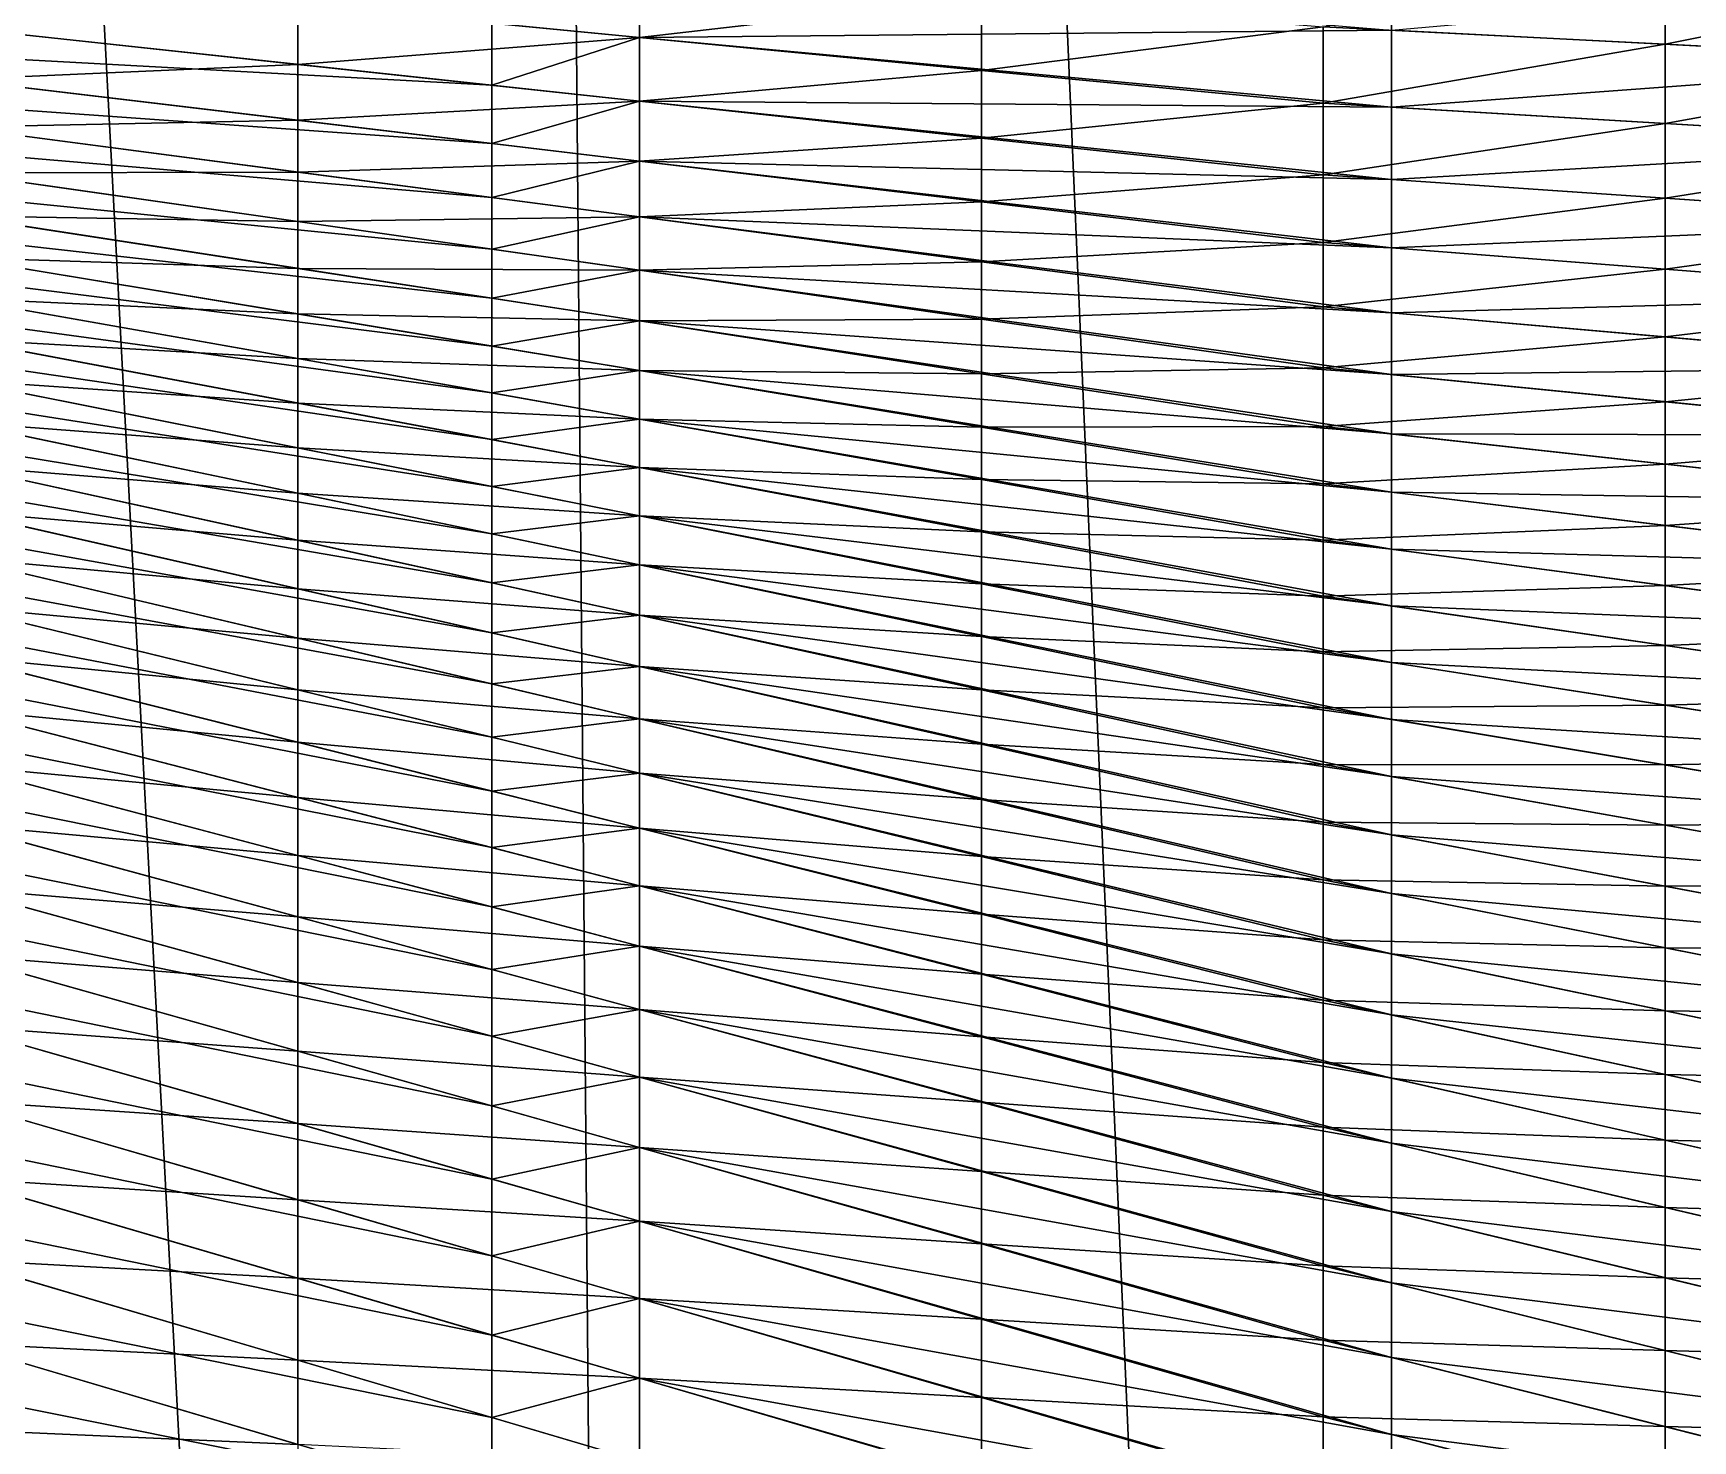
# Model space of a CAD drawing. Header units: metres. Extents: x -3 to 177, y -14 to 14.
# Drawn here: x 15.171 to 17.781, y -4.201 to -1.987 of the extents above; entities that cross this region are included whole.
import ezdxf

# ---------------------------------------------------------------- set-up
doc = ezdxf.new("R2010")
doc.units = ezdxf.units.M
doc.layers.add('ENGINE_ROOM', color=7, linetype='Continuous', true_color=0xa1acbe)
doc.layers.add('HULL', color=7, linetype='Continuous', true_color=0x528ba5)

msp = doc.modelspace()

# ---------------------------------------------------------------- linework, layer by layer
at = {"layer": 'ENGINE_ROOM'}
for points in [[(17.3074, 13.7596, 14.6246), (18.275, -13.855, 14.621), (18.275, 13.855, 14.621)], [(16.125, 13.5602, 14.6325), (17.3074, -13.7596, 14.6246), (17.3074, 13.7596, 14.6246)], [(17.3074, 13.7596, 14.6246), (17.3074, -13.7596, 14.6246), (18.275, -13.855, 14.621)], [(15.8926, 13.5194, 14.6341), (16.125, -13.5602, 14.6325), (16.125, 13.5602, 14.6325)], [(16.125, 13.5602, 14.6325), (16.125, -13.5602, 14.6325), (17.3074, -13.7596, 14.6246)], [(14.4778, 13.271, 14.644), (15.8926, -13.5194, 14.6341), (15.8926, 13.5194, 14.6341)], [(15.8926, 13.5194, 14.6341), (15.8926, -13.5194, 14.6341), (16.125, -13.5602, 14.6325)], [(14.4778, 13.271, 14.644), (14.4778, -13.271, 14.644), (15.8926, -13.5194, 14.6341)], [(15.8926, -1.9716, 1.0603), (16.125, -1.8858, 0.9056), (16.125, -1.994, 1.0329)], [(16.125, -1.994, 1.0329), (16.125, -1.8858, 0.9056), (17.3074, -1.9826, 0.7775)], [(17.3074, -1.9826, 0.7775), (18.275, -1.8967, 0.5947), (18.275, -2.0321, 0.6974)], [(14.4778, -1.9919, 1.5177), (14.4778, -1.9165, 1.3706), (15.8926, -2.0692, 1.1954)], [(14.4778, -1.9165, 1.3706), (15.8926, -1.9716, 1.0603), (15.8926, -2.0692, 1.1954)], [(15.8926, -2.0692, 1.1954), (15.8926, -1.9716, 1.0603), (16.125, -1.994, 1.0329)], [(16.125, -1.994, 1.0329), (17.3074, -1.9826, 0.7775), (17.3074, -2.1038, 0.8966)], [(17.3074, -2.1038, 0.8966), (17.3074, -1.9826, 0.7775), (18.275, -2.0321, 0.6974)], [(14.4778, -2.06, 1.6682), (14.4778, -1.9919, 1.5177), (15.8926, -2.1607, 1.3348)], [(14.4778, -1.9919, 1.5177), (15.8926, -2.0692, 1.1954), (15.8926, -2.1607, 1.3348)], [(15.8926, -2.0692, 1.1954), (16.125, -1.994, 1.0329), (16.125, -2.0942, 1.1666)], [(16.125, -2.0942, 1.1666), (16.125, -1.994, 1.0329), (17.3074, -2.1038, 0.8966)], [(17.3074, -2.1038, 0.8966), (18.275, -2.0321, 0.6974), (18.275, -2.1611, 0.8076)], [(14.4778, -2.1251, 1.8203), (14.4778, -2.06, 1.6682), (15.8926, -2.2458, 1.4782)], [(14.4778, -2.06, 1.6682), (15.8926, -2.1607, 1.3348), (15.8926, -2.2458, 1.4782)], [(15.8926, -2.1607, 1.3348), (15.8926, -2.0692, 1.1954), (16.125, -2.0942, 1.1666)], [(15.8926, -2.1607, 1.3348), (16.125, -2.0942, 1.1666), (16.125, -2.1885, 1.3048)], [(16.125, -2.1885, 1.3048), (16.125, -2.0942, 1.1666), (17.3074, -2.2176, 1.0226)], [(16.125, -2.0942, 1.1666), (17.3074, -2.1038, 0.8966), (17.3074, -2.2176, 1.0226)], [(17.3074, -2.2176, 1.0226), (17.3074, -2.1038, 0.8966), (18.275, -2.1611, 0.8076)], [(14.4778, -2.1861, 1.9741), (14.4778, -2.1251, 1.8203), (15.8926, -2.327, 1.6241)], [(14.4778, -2.1251, 1.8203), (15.8926, -2.2458, 1.4782), (15.8926, -2.327, 1.6241)], [(15.8926, -2.2458, 1.4782), (15.8926, -2.1607, 1.3348), (16.125, -2.1885, 1.3048)], [(17.3074, -2.2176, 1.0226), (18.275, -2.1611, 0.8076), (18.275, -2.2835, 0.9248)], [(14.4778, -2.245, 2.1287), (14.4778, -2.1861, 1.9741), (15.8926, -2.4041, 1.7722)], [(14.4778, -2.1861, 1.9741), (15.8926, -2.327, 1.6241), (15.8926, -2.4041, 1.7722)], [(15.8926, -2.2458, 1.4782), (16.125, -2.1885, 1.3048), (16.125, -2.2763, 1.447)], [(16.125, -2.2763, 1.447), (16.125, -2.1885, 1.3048), (17.3074, -2.3251, 1.154)], [(16.125, -2.1885, 1.3048), (17.3074, -2.2176, 1.0226), (17.3074, -2.3251, 1.154)], [(17.3074, -2.3251, 1.154), (17.3074, -2.2176, 1.0226), (18.275, -2.2835, 0.9248)], [(14.4778, -2.3026, 2.2839), (14.4778, -2.245, 2.1287), (15.8926, -2.4795, 1.9212)], [(14.4778, -2.245, 2.1287), (15.8926, -2.4041, 1.7722), (15.8926, -2.4795, 1.9212)], [(15.8926, -2.327, 1.6241), (15.8926, -2.2458, 1.4782), (16.125, -2.2763, 1.447)], [(15.8926, -2.327, 1.6241), (16.125, -2.2763, 1.447), (16.125, -2.3601, 1.5919)], [(16.125, -2.3601, 1.5919), (16.125, -2.2763, 1.447), (17.3074, -2.427, 1.2898)], [(16.125, -2.2763, 1.447), (17.3074, -2.3251, 1.154), (17.3074, -2.427, 1.2898)], [(17.3074, -2.3251, 1.154), (18.275, -2.2835, 0.9248), (18.275, -2.4005, 1.0473)], [(14.4778, -2.3602, 2.4391), (14.4778, -2.3026, 2.2839), (15.8926, -2.5531, 2.0711)], [(14.4778, -2.3026, 2.2839), (15.8926, -2.4795, 1.9212), (15.8926, -2.5531, 2.0711)], [(15.8926, -2.4041, 1.7722), (15.8926, -2.327, 1.6241), (16.125, -2.3601, 1.5919)], [(17.3074, -2.427, 1.2898), (17.3074, -2.3251, 1.154), (18.275, -2.4005, 1.0473)], [(14.4778, -2.4186, 2.5942), (14.4778, -2.3602, 2.4391), (15.8926, -2.6265, 2.2213)], [(14.4778, -2.3602, 2.4391), (15.8926, -2.5531, 2.0711), (15.8926, -2.6265, 2.2213)], [(15.8926, -2.4041, 1.7722), (16.125, -2.3601, 1.5919), (16.125, -2.4399, 1.7391)], [(16.125, -2.4399, 1.7391), (16.125, -2.3601, 1.5919), (17.3074, -2.5242, 1.429)], [(16.125, -2.3601, 1.5919), (17.3074, -2.427, 1.2898), (17.3074, -2.5242, 1.429)], [(17.3074, -2.427, 1.2898), (18.275, -2.4005, 1.0473), (18.275, -2.5124, 1.1741)], [(14.4778, -2.4785, 2.7488), (14.4778, -2.4186, 2.5942), (15.8926, -2.7002, 2.3714)], [(14.4778, -2.4186, 2.5942), (15.8926, -2.6265, 2.2213), (15.8926, -2.7002, 2.3714)], [(15.8926, -2.4795, 1.9212), (15.8926, -2.4041, 1.7722), (16.125, -2.4399, 1.7391)], [(17.3074, -2.5242, 1.429), (17.3074, -2.427, 1.2898), (18.275, -2.5124, 1.1741)], [(15.8926, -2.4795, 1.9212), (16.125, -2.4399, 1.7391), (16.125, -2.518, 1.8871)], [(16.125, -2.518, 1.8871), (16.125, -2.4399, 1.7391), (17.3074, -2.6174, 1.5709)], [(16.125, -2.4399, 1.7391), (17.3074, -2.5242, 1.429), (17.3074, -2.6174, 1.5709)], [(14.4778, -2.5421, 2.9023), (14.4778, -2.4785, 2.7488), (15.8926, -2.7748, 2.5211)], [(14.4778, -2.4785, 2.7488), (15.8926, -2.7002, 2.3714), (15.8926, -2.7748, 2.5211)], [(15.8926, -2.5531, 2.0711), (15.8926, -2.4795, 1.9212), (16.125, -2.518, 1.8871)], [(15.8926, -2.5531, 2.0711), (16.125, -2.518, 1.8871), (16.125, -2.5943, 2.0362)], [(16.125, -2.5943, 2.0362), (16.125, -2.518, 1.8871), (17.3074, -2.7093, 1.7137)], [(16.125, -2.518, 1.8871), (17.3074, -2.6174, 1.5709), (17.3074, -2.7093, 1.7137)], [(17.3074, -2.5242, 1.429), (18.275, -2.5124, 1.1741), (18.275, -2.6201, 1.3046)], [(17.3074, -2.6174, 1.5709), (17.3074, -2.5242, 1.429), (18.275, -2.6201, 1.3046)], [(14.4778, -2.6086, 3.0547), (14.4778, -2.5421, 2.9023), (15.8926, -2.8515, 2.6701)], [(14.4778, -2.5421, 2.9023), (15.8926, -2.7748, 2.5211), (15.8926, -2.8515, 2.6701)], [(15.8926, -2.6265, 2.2213), (15.8926, -2.5531, 2.0711), (16.125, -2.5943, 2.0362)], [(14.4778, -2.6773, 3.2062), (14.4778, -2.6086, 3.0547), (15.8926, -2.9305, 2.8181)], [(14.4778, -2.6086, 3.0547), (15.8926, -2.8515, 2.6701), (15.8926, -2.9305, 2.8181)], [(15.8926, -2.6265, 2.2213), (16.125, -2.5943, 2.0362), (16.125, -2.6703, 2.1855)], [(16.125, -2.6703, 2.1855), (16.125, -2.5943, 2.0362), (17.3074, -2.7989, 1.8579)], [(16.125, -2.5943, 2.0362), (17.3074, -2.7093, 1.7137), (17.3074, -2.7989, 1.8579)], [(15.8926, -2.7002, 2.3714), (15.8926, -2.6265, 2.2213), (16.125, -2.6703, 2.1855)], [(17.3074, -2.7093, 1.7137), (17.3074, -2.6174, 1.5709), (18.275, -2.7243, 1.4377)], [(17.3074, -2.6174, 1.5709), (18.275, -2.6201, 1.3046), (18.275, -2.7243, 1.4377)], [(14.4778, -2.7496, 3.3561), (14.4778, -2.6773, 3.2062), (15.8926, -3.0108, 2.9654)], [(14.4778, -2.6773, 3.2062), (15.8926, -2.9305, 2.8181), (15.8926, -3.0108, 2.9654)], [(15.8926, -2.7002, 2.3714), (16.125, -2.6703, 2.1855), (16.125, -2.7464, 2.3348)], [(16.125, -2.7464, 2.3348), (16.125, -2.6703, 2.1855), (17.3074, -2.8881, 2.0024)], [(16.125, -2.6703, 2.1855), (17.3074, -2.7989, 1.8579), (17.3074, -2.8881, 2.0024)], [(15.8926, -2.7748, 2.5211), (15.8926, -2.7002, 2.3714), (16.125, -2.7464, 2.3348)], [(17.3074, -2.7989, 1.8579), (17.3074, -2.7093, 1.7137), (18.275, -2.8268, 1.5722)], [(17.3074, -2.7093, 1.7137), (18.275, -2.7243, 1.4377), (18.275, -2.8268, 1.5722)], [(14.4778, -2.8232, 3.5054), (14.4778, -2.7496, 3.3561), (15.8926, -3.0944, 3.111)], [(14.4778, -2.7496, 3.3561), (15.8926, -3.0108, 2.9654), (15.8926, -3.0944, 3.111)], [(15.8926, -2.7748, 2.5211), (16.125, -2.7464, 2.3348), (16.125, -2.8234, 2.4837)], [(16.125, -2.8234, 2.4837), (16.125, -2.7464, 2.3348), (17.3074, -2.9771, 2.147)], [(16.125, -2.7464, 2.3348), (17.3074, -2.8881, 2.0024), (17.3074, -2.9771, 2.147)], [(15.8926, -2.8515, 2.6701), (15.8926, -2.7748, 2.5211), (16.125, -2.8234, 2.4837)], [(17.3074, -2.8881, 2.0024), (17.3074, -2.7989, 1.8579), (18.275, -2.9275, 1.7081)], [(17.3074, -2.7989, 1.8579), (18.275, -2.8268, 1.5722), (18.275, -2.9275, 1.7081)], [(14.4778, -2.9024, 3.652), (14.4778, -2.8232, 3.5054), (15.8926, -3.1791, 3.2559)], [(14.4778, -2.8232, 3.5054), (15.8926, -3.0944, 3.111), (15.8926, -3.1791, 3.2559)], [(15.8926, -2.8515, 2.6701), (16.125, -2.8234, 2.4837), (16.125, -2.9023, 2.632)], [(16.125, -2.9023, 2.632), (16.125, -2.8234, 2.4837), (17.3074, -3.0664, 2.2914)], [(16.125, -2.8234, 2.4837), (17.3074, -2.9771, 2.147), (17.3074, -3.0664, 2.2914)], [(15.8926, -2.9305, 2.8181), (15.8926, -2.8515, 2.6701), (16.125, -2.9023, 2.632)], [(17.3074, -2.9771, 2.147), (17.3074, -2.8881, 2.0024), (18.275, -3.0277, 1.8445)], [(17.3074, -2.8881, 2.0024), (18.275, -2.9275, 1.7081), (18.275, -3.0277, 1.8445)], [(14.4778, -2.9867, 3.7958), (14.4778, -2.9024, 3.652), (15.8926, -3.2682, 3.3984)], [(14.4778, -2.9024, 3.652), (15.8926, -3.1791, 3.2559), (15.8926, -3.2682, 3.3984)], [(15.8926, -2.9305, 2.8181), (16.125, -2.9023, 2.632), (16.125, -2.9834, 2.7792)], [(16.125, -2.9834, 2.7792), (16.125, -2.9023, 2.632), (17.3074, -3.1565, 2.4354)], [(16.125, -2.9023, 2.632), (17.3074, -3.0664, 2.2914), (17.3074, -3.1565, 2.4354)], [(15.8926, -3.0108, 2.9654), (15.8926, -2.9305, 2.8181), (16.125, -2.9834, 2.7792)], [(14.4778, -3.0758, 3.9367), (14.4778, -2.9867, 3.7958), (15.8926, -3.3615, 3.5382)], [(14.4778, -2.9867, 3.7958), (15.8926, -3.2682, 3.3984), (15.8926, -3.3615, 3.5382)], [(15.8926, -3.0108, 2.9654), (16.125, -2.9834, 2.7792), (16.125, -3.0656, 2.9259)], [(16.125, -3.0656, 2.9259), (16.125, -2.9834, 2.7792), (17.3074, -3.2481, 2.5784)], [(16.125, -2.9834, 2.7792), (17.3074, -3.1565, 2.4354), (17.3074, -3.2481, 2.5784)], [(17.3074, -3.0664, 2.2914), (17.3074, -2.9771, 2.147), (18.275, -3.1275, 1.9811)], [(17.3074, -2.9771, 2.147), (18.275, -3.0277, 1.8445), (18.275, -3.1275, 1.9811)], [(15.8926, -3.0944, 3.111), (15.8926, -3.0108, 2.9654), (16.125, -3.0656, 2.9259)], [(14.4778, -3.1739, 4.0718), (14.4778, -3.0758, 3.9367), (15.8926, -3.4598, 3.6746)], [(14.4778, -3.0758, 3.9367), (15.8926, -3.3615, 3.5382), (15.8926, -3.4598, 3.6746)], [(15.8926, -3.0944, 3.111), (16.125, -3.0656, 2.9259), (16.125, -3.1511, 3.0707)], [(16.125, -3.1511, 3.0707), (16.125, -3.0656, 2.9259), (17.3074, -3.3403, 2.7211)], [(16.125, -3.0656, 2.9259), (17.3074, -3.2481, 2.5784), (17.3074, -3.3403, 2.7211)], [(17.3074, -3.1565, 2.4354), (17.3074, -3.0664, 2.2914), (18.275, -3.2276, 2.1176)], [(17.3074, -3.0664, 2.2914), (18.275, -3.1275, 1.9811), (18.275, -3.2276, 2.1176)], [(15.8926, -3.1791, 3.2559), (15.8926, -3.0944, 3.111), (16.125, -3.1511, 3.0707)], [(15.8926, -3.1791, 3.2559), (16.125, -3.1511, 3.0707), (16.125, -3.2375, 3.2149)], [(16.125, -3.2375, 3.2149), (16.125, -3.1511, 3.0707), (17.3074, -3.4354, 2.8618)], [(16.125, -3.1511, 3.0707), (17.3074, -3.3403, 2.7211), (17.3074, -3.4354, 2.8618)], [(17.3074, -3.2481, 2.5784), (17.3074, -3.1565, 2.4354), (18.275, -3.3282, 2.2538)], [(17.3074, -3.1565, 2.4354), (18.275, -3.2276, 2.1176), (18.275, -3.3282, 2.2538)], [(14.4778, -3.2753, 4.2042), (14.4778, -3.1739, 4.0718), (15.8926, -3.5647, 3.8062)], [(14.4778, -3.1739, 4.0718), (15.8926, -3.4598, 3.6746), (15.8926, -3.5647, 3.8062)], [(15.8926, -3.2682, 3.3984), (15.8926, -3.1791, 3.2559), (16.125, -3.2375, 3.2149)], [(15.8926, -3.2682, 3.3984), (16.125, -3.2375, 3.2149), (16.125, -3.3283, 3.3567)], [(16.125, -3.3283, 3.3567), (16.125, -3.2375, 3.2149), (17.3074, -3.5313, 3.002)], [(16.125, -3.2375, 3.2149), (17.3074, -3.4354, 2.8618), (17.3074, -3.5313, 3.002)], [(17.3074, -3.3403, 2.7211), (17.3074, -3.2481, 2.5784), (18.275, -3.4299, 2.3893)], [(17.3074, -3.2481, 2.5784), (18.275, -3.3282, 2.2538), (18.275, -3.4299, 2.3893)], [(14.4778, -3.3846, 4.3305), (14.4778, -3.2753, 4.2042), (15.8926, -3.6743, 3.9338)], [(14.4778, -3.2753, 4.2042), (15.8926, -3.5647, 3.8062), (15.8926, -3.6743, 3.9338)], [(15.8926, -3.3615, 3.5382), (15.8926, -3.2682, 3.3984), (16.125, -3.3283, 3.3567)], [(15.8926, -3.3615, 3.5382), (16.125, -3.3283, 3.3567), (16.125, -3.4231, 3.4959)], [(16.125, -3.4231, 3.4959), (16.125, -3.3283, 3.3567), (17.3074, -3.6306, 3.1399)], [(16.125, -3.3283, 3.3567), (17.3074, -3.5313, 3.002), (17.3074, -3.6306, 3.1399)], [(17.3074, -3.4354, 2.8618), (17.3074, -3.3403, 2.7211), (18.275, -3.5322, 2.5244)], [(17.3074, -3.3403, 2.7211), (18.275, -3.4299, 2.3893), (18.275, -3.5322, 2.5244)], [(15.8926, -3.4598, 3.6746), (15.8926, -3.3615, 3.5382), (16.125, -3.4231, 3.4959)], [(14.4778, -3.5004, 4.451), (14.4778, -3.3846, 4.3305), (15.8926, -3.7893, 4.0568)], [(14.4778, -3.3846, 4.3305), (15.8926, -3.6743, 3.9338), (15.8926, -3.7893, 4.0568)], [(15.8926, -3.4598, 3.6746), (16.125, -3.4231, 3.4959), (16.125, -3.5229, 3.6315)], [(16.125, -3.5229, 3.6315), (16.125, -3.4231, 3.4959), (17.3074, -3.7331, 3.2754)], [(16.125, -3.4231, 3.4959), (17.3074, -3.6306, 3.1399), (17.3074, -3.7331, 3.2754)], [(17.3074, -3.5313, 3.002), (17.3074, -3.4354, 2.8618), (18.275, -3.6367, 2.6581)], [(17.3074, -3.4354, 2.8618), (18.275, -3.5322, 2.5244), (18.275, -3.6367, 2.6581)], [(15.8926, -3.5647, 3.8062), (15.8926, -3.4598, 3.6746), (16.125, -3.5229, 3.6315)], [(14.4778, -3.6207, 4.567), (14.4778, -3.5004, 4.451), (15.8926, -3.9101, 4.1743)], [(14.4778, -3.5004, 4.451), (15.8926, -3.7893, 4.0568), (15.8926, -3.9101, 4.1743)], [(15.8926, -3.5647, 3.8062), (16.125, -3.5229, 3.6315), (16.125, -3.6289, 3.7626)], [(16.125, -3.6289, 3.7626), (16.125, -3.5229, 3.6315), (17.3074, -3.8406, 3.407)], [(16.125, -3.5229, 3.6315), (17.3074, -3.7331, 3.2754), (17.3074, -3.8406, 3.407)], [(17.3074, -3.6306, 3.1399), (17.3074, -3.5313, 3.002), (18.275, -3.7419, 2.7913)], [(17.3074, -3.5313, 3.002), (18.275, -3.6367, 2.6581), (18.275, -3.7419, 2.7913)], [(15.8926, -3.6743, 3.9338), (15.8926, -3.5647, 3.8062), (16.125, -3.6289, 3.7626)], [(14.4778, -3.7467, 4.677), (14.4778, -3.6207, 4.567), (15.8926, -4.0347, 4.2878)], [(14.4778, -3.6207, 4.567), (15.8926, -3.9101, 4.1743), (15.8926, -4.0347, 4.2878)], [(15.8926, -3.6743, 3.9338), (16.125, -3.6289, 3.7626), (16.125, -3.7398, 3.8894)], [(16.125, -3.7398, 3.8894), (16.125, -3.6289, 3.7626), (17.3074, -3.9525, 3.5349)], [(16.125, -3.6289, 3.7626), (17.3074, -3.8406, 3.407), (17.3074, -3.9525, 3.5349)], [(17.3074, -3.7331, 3.2754), (17.3074, -3.6306, 3.1399), (18.275, -3.8497, 2.9227)], [(17.3074, -3.6306, 3.1399), (18.275, -3.7419, 2.7913), (18.275, -3.8497, 2.9227)], [(15.8926, -3.7893, 4.0568), (15.8926, -3.6743, 3.9338), (16.125, -3.7398, 3.8894)], [(14.4778, -3.8783, 4.7805), (14.4778, -3.7467, 4.677), (15.8926, -4.1644, 4.3954)], [(14.4778, -3.7467, 4.677), (15.8926, -4.0347, 4.2878), (15.8926, -4.1644, 4.3954)], [(15.8926, -3.7893, 4.0568), (16.125, -3.7398, 3.8894), (16.125, -3.8558, 4.0119)], [(16.125, -3.8558, 4.0119), (16.125, -3.7398, 3.8894), (17.3074, -4.0702, 3.6576)], [(16.125, -3.7398, 3.8894), (17.3074, -3.9525, 3.5349), (17.3074, -4.0702, 3.6576)], [(17.3074, -3.8406, 3.407), (17.3074, -3.7331, 3.2754), (18.275, -3.9601, 3.0521)], [(17.3074, -3.7331, 3.2754), (18.275, -3.8497, 2.9227), (18.275, -3.9601, 3.0521)], [(15.8926, -3.9101, 4.1743), (15.8926, -3.7893, 4.0568), (16.125, -3.8558, 4.0119)], [(15.8926, -3.9101, 4.1743), (16.125, -3.8558, 4.0119), (16.125, -3.9774, 4.1288)], [(16.125, -3.9774, 4.1288), (16.125, -3.8558, 4.0119), (17.3074, -4.1909, 3.7773)], [(16.125, -3.8558, 4.0119), (17.3074, -4.0702, 3.6576), (17.3074, -4.1909, 3.7773)], [(17.3074, -3.9525, 3.5349), (17.3074, -3.8406, 3.407), (18.275, -4.0744, 3.1784)], [(17.3074, -3.8406, 3.407), (18.275, -3.9601, 3.0521), (18.275, -4.0744, 3.1784)], [(14.4778, -4.0127, 4.88), (14.4778, -3.8783, 4.7805), (15.8926, -4.2969, 4.4998)], [(14.4778, -3.8783, 4.7805), (15.8926, -4.1644, 4.3954), (15.8926, -4.2969, 4.4998)], [(15.8926, -4.0347, 4.2878), (15.8926, -3.9101, 4.1743), (16.125, -3.9774, 4.1288)], [(17.3074, -4.0702, 3.6576), (17.3074, -3.9525, 3.5349), (18.275, -4.1922, 3.3018)], [(17.3074, -3.9525, 3.5349), (18.275, -4.0744, 3.1784), (18.275, -4.1922, 3.3018)], [(15.8926, -4.0347, 4.2878), (16.125, -3.9774, 4.1288), (16.125, -4.1026, 4.2419)], [(16.125, -4.1026, 4.2419), (16.125, -3.9774, 4.1288), (17.3074, -4.3167, 3.8917)], [(16.125, -3.9774, 4.1288), (17.3074, -4.1909, 3.7773), (17.3074, -4.3167, 3.8917)], [(14.4778, -4.1492, 4.9767), (14.4778, -4.0127, 4.88), (15.8926, -4.4343, 4.5976)], [(14.4778, -4.0127, 4.88), (15.8926, -4.2969, 4.4998), (15.8926, -4.4343, 4.5976)], [(15.8926, -4.1644, 4.3954), (15.8926, -4.0347, 4.2878), (16.125, -4.1026, 4.2419)], [(17.3074, -4.1909, 3.7773), (17.3074, -4.0702, 3.6576), (18.275, -4.3146, 3.4209)], [(17.3074, -4.0702, 3.6576), (18.275, -4.1922, 3.3018), (18.275, -4.3146, 3.4209)], [(15.8926, -4.1644, 4.3954), (16.125, -4.1026, 4.2419), (16.125, -4.233, 4.3492)], [(16.125, -4.233, 4.3492), (16.125, -4.1026, 4.2419), (17.3074, -4.4454, 4.0028)], [(16.125, -4.1026, 4.2419), (17.3074, -4.3167, 3.8917), (17.3074, -4.4454, 4.0028)], [(14.4778, -4.291, 5.0655), (14.4778, -4.1492, 4.9767), (15.8926, -4.5726, 4.6941)], [(14.4778, -4.1492, 4.9767), (15.8926, -4.4343, 4.5976), (15.8926, -4.5726, 4.6941)], [(15.8926, -4.2969, 4.4998), (15.8926, -4.1644, 4.3954), (16.125, -4.233, 4.3492)], [(17.3074, -4.3167, 3.8917), (17.3074, -4.1909, 3.7773), (18.275, -4.4394, 3.5377)], [(17.3074, -4.1909, 3.7773), (18.275, -4.3146, 3.4209), (18.275, -4.4394, 3.5377)]]:
    msp.add_3dface(points, dxfattribs=at)
at = {"layer": 'HULL'}
for points in [[(17.2, -1.9771, 0.7864), (17.7375, -1.873, 0.6346), (17.7375, -2.0046, 0.7419)], [(17.7375, -2.0046, 0.7419), (17.7375, -1.873, 0.6346), (18.275, -1.8967, 0.5947)], [(15.5875, -1.9423, 1.0962), (16.125, -1.8858, 0.9056), (16.125, -1.994, 1.0329)], [(16.125, -1.994, 1.0329), (16.125, -1.8858, 0.9056), (16.6625, -1.9315, 0.846)], [(17.7375, -2.0046, 0.7419), (18.275, -1.8967, 0.5947), (18.275, -2.0321, 0.6974)], [(15.05, -1.9783, 1.2997), (15.5875, -1.9423, 1.0962), (15.5875, -2.0363, 1.2332)], [(15.5875, -2.0363, 1.2332), (15.5875, -1.9423, 1.0962), (16.125, -1.994, 1.0329)], [(16.125, -1.994, 1.0329), (16.6625, -1.9315, 0.846), (16.6625, -2.0457, 0.9697)], [(16.6625, -2.0457, 0.9697), (16.6625, -1.9315, 0.846), (17.2, -1.9771, 0.7864)], [(15.05, -2.0602, 1.4437), (15.05, -1.9783, 1.2997), (15.5875, -2.0363, 1.2332)], [(16.6625, -2.0457, 0.9697), (17.2, -1.9771, 0.7864), (17.2, -2.0974, 0.9064)], [(17.2, -2.0974, 0.9064), (17.2, -1.9771, 0.7864), (17.7375, -2.0046, 0.7419)], [(15.5875, -2.0363, 1.2332), (16.125, -1.994, 1.0329), (16.125, -2.0942, 1.1666)], [(16.125, -2.0942, 1.1666), (16.125, -1.994, 1.0329), (16.6625, -2.0457, 0.9697)], [(17.2, -2.0974, 0.9064), (17.7375, -2.0046, 0.7419), (17.7375, -2.1292, 0.857)], [(17.7375, -2.1292, 0.857), (17.7375, -2.0046, 0.7419), (18.275, -2.0321, 0.6974)], [(17.7375, -2.1292, 0.857), (18.275, -2.0321, 0.6974), (18.275, -2.1611, 0.8076)], [(15.05, -2.0602, 1.4437), (15.5875, -2.0363, 1.2332), (15.5875, -2.1243, 1.3743)], [(15.05, -2.1351, 1.5914), (15.05, -2.0602, 1.4437), (15.5875, -2.1243, 1.3743)], [(15.5875, -2.1243, 1.3743), (15.5875, -2.0363, 1.2332), (16.125, -2.0942, 1.1666)], [(16.125, -2.0942, 1.1666), (16.6625, -2.0457, 0.9697), (16.6625, -2.1522, 1.1)], [(16.6625, -2.1522, 1.1), (16.6625, -2.0457, 0.9697), (17.2, -2.0974, 0.9064)], [(15.5875, -2.1243, 1.3743), (16.125, -2.0942, 1.1666), (16.125, -2.1885, 1.3048)], [(16.125, -2.1885, 1.3048), (16.125, -2.0942, 1.1666), (16.6625, -2.1522, 1.1)], [(16.6625, -2.1522, 1.1), (17.2, -2.0974, 0.9064), (17.2, -2.2102, 1.0335)], [(17.2, -2.2102, 1.0335), (17.2, -2.0974, 0.9064), (17.7375, -2.1292, 0.857)], [(15.05, -2.1351, 1.5914), (15.5875, -2.1243, 1.3743), (15.5875, -2.2057, 1.5192)], [(15.05, -2.2067, 1.741), (15.05, -2.1351, 1.5914), (15.5875, -2.2057, 1.5192)], [(15.5875, -2.2057, 1.5192), (15.5875, -2.1243, 1.3743), (16.125, -2.1885, 1.3048)], [(17.2, -2.2102, 1.0335), (17.7375, -2.1292, 0.857), (17.7375, -2.2469, 0.9791)], [(17.7375, -2.2469, 0.9791), (17.7375, -2.1292, 0.857), (18.275, -2.1611, 0.8076)], [(16.125, -2.1885, 1.3048), (16.6625, -2.1522, 1.1), (16.6625, -2.2526, 1.2353)], [(16.6625, -2.2526, 1.2353), (16.6625, -2.1522, 1.1), (17.2, -2.2102, 1.0335)], [(17.7375, -2.2469, 0.9791), (18.275, -2.1611, 0.8076), (18.275, -2.2835, 0.9248)], [(15.5875, -2.2057, 1.5192), (16.125, -2.1885, 1.3048), (16.125, -2.2763, 1.447)], [(16.125, -2.2763, 1.447), (16.125, -2.1885, 1.3048), (16.6625, -2.2526, 1.2353)], [(15.05, -2.2067, 1.741), (15.5875, -2.2057, 1.5192), (15.5875, -2.2834, 1.6664)], [(15.05, -2.2743, 1.8925), (15.05, -2.2067, 1.741), (15.5875, -2.2834, 1.6664)], [(15.5875, -2.2834, 1.6664), (15.5875, -2.2057, 1.5192), (16.125, -2.2763, 1.447)], [(16.6625, -2.2526, 1.2353), (17.2, -2.2102, 1.0335), (17.2, -2.3167, 1.1658)], [(17.2, -2.3167, 1.1658), (17.2, -2.2102, 1.0335), (17.7375, -2.2469, 0.9791)], [(16.125, -2.2763, 1.447), (16.6625, -2.2526, 1.2353), (16.6625, -2.3469, 1.3748)], [(16.6625, -2.3469, 1.3748), (16.6625, -2.2526, 1.2353), (17.2, -2.3167, 1.1658)], [(17.2, -2.3167, 1.1658), (17.7375, -2.2469, 0.9791), (17.7375, -2.3586, 1.1066)], [(17.7375, -2.3586, 1.1066), (17.7375, -2.2469, 0.9791), (18.275, -2.2835, 0.9248)], [(15.05, -2.3398, 2.0448), (15.05, -2.2743, 1.8925), (15.5875, -2.3571, 1.8158)], [(15.05, -2.2743, 1.8925), (15.5875, -2.2834, 1.6664), (15.5875, -2.3571, 1.8158)], [(15.5875, -2.2834, 1.6664), (16.125, -2.2763, 1.447), (16.125, -2.3601, 1.5919)], [(15.5875, -2.3571, 1.8158), (15.5875, -2.2834, 1.6664), (16.125, -2.3601, 1.5919)], [(16.125, -2.3601, 1.5919), (16.125, -2.2763, 1.447), (16.6625, -2.3469, 1.3748)], [(17.7375, -2.3586, 1.1066), (18.275, -2.2835, 0.9248), (18.275, -2.4005, 1.0473)], [(16.6625, -2.3469, 1.3748), (17.2, -2.3167, 1.1658), (17.2, -2.4175, 1.3027)], [(17.2, -2.4175, 1.3027), (17.2, -2.3167, 1.1658), (17.7375, -2.3586, 1.1066)], [(15.05, -2.4039, 2.1978), (15.05, -2.3398, 2.0448), (15.5875, -2.4289, 1.9659)], [(15.05, -2.3398, 2.0448), (15.5875, -2.3571, 1.8158), (15.5875, -2.4289, 1.9659)], [(16.125, -2.3601, 1.5919), (16.6625, -2.3469, 1.3748), (16.6625, -2.4368, 1.5174)], [(16.6625, -2.4368, 1.5174), (16.6625, -2.3469, 1.3748), (17.2, -2.4175, 1.3027)], [(15.5875, -2.4289, 1.9659), (15.5875, -2.3571, 1.8158), (16.125, -2.4399, 1.7391)], [(15.5875, -2.3571, 1.8158), (16.125, -2.3601, 1.5919), (16.125, -2.4399, 1.7391)], [(16.125, -2.4399, 1.7391), (16.125, -2.3601, 1.5919), (16.6625, -2.4368, 1.5174)], [(17.2, -2.4175, 1.3027), (17.7375, -2.3586, 1.1066), (17.7375, -2.465, 1.2384)], [(17.7375, -2.465, 1.2384), (17.7375, -2.3586, 1.1066), (18.275, -2.4005, 1.0473)], [(17.7375, -2.465, 1.2384), (18.275, -2.4005, 1.0473), (18.275, -2.5124, 1.1741)], [(15.05, -2.4679, 2.351), (15.05, -2.4039, 2.1978), (15.5875, -2.4991, 2.117)], [(15.05, -2.4039, 2.1978), (15.5875, -2.4289, 1.9659), (15.5875, -2.4991, 2.117)], [(16.6625, -2.4368, 1.5174), (17.2, -2.4175, 1.3027), (17.2, -2.5135, 1.4428)], [(17.2, -2.5135, 1.4428), (17.2, -2.4175, 1.3027), (17.7375, -2.465, 1.2384)], [(15.5875, -2.4991, 2.117), (15.5875, -2.4289, 1.9659), (16.125, -2.518, 1.8871)], [(15.5875, -2.4289, 1.9659), (16.125, -2.4399, 1.7391), (16.125, -2.518, 1.8871)], [(16.125, -2.4399, 1.7391), (16.6625, -2.4368, 1.5174), (16.6625, -2.5228, 1.6624)], [(16.125, -2.518, 1.8871), (16.125, -2.4399, 1.7391), (16.6625, -2.5228, 1.6624)], [(16.6625, -2.5228, 1.6624), (16.6625, -2.4368, 1.5174), (17.2, -2.5135, 1.4428)], [(15.05, -2.5325, 2.5041), (15.05, -2.4679, 2.351), (15.5875, -2.5691, 2.2682)], [(15.05, -2.4679, 2.351), (15.5875, -2.4991, 2.117), (15.5875, -2.5691, 2.2682)], [(17.2, -2.5135, 1.4428), (17.7375, -2.465, 1.2384), (17.7375, -2.5668, 1.3737)], [(17.7375, -2.5668, 1.3737), (17.7375, -2.465, 1.2384), (18.275, -2.5124, 1.1741)], [(15.5875, -2.5691, 2.2682), (15.5875, -2.4991, 2.117), (16.125, -2.5943, 2.0362)], [(15.5875, -2.4991, 2.117), (16.125, -2.518, 1.8871), (16.125, -2.5943, 2.0362)], [(16.125, -2.5943, 2.0362), (16.125, -2.518, 1.8871), (16.6625, -2.6071, 1.8083)], [(16.125, -2.518, 1.8871), (16.6625, -2.5228, 1.6624), (16.6625, -2.6071, 1.8083)], [(16.6625, -2.5228, 1.6624), (17.2, -2.5135, 1.4428), (17.2, -2.6056, 1.5857)], [(16.6625, -2.6071, 1.8083), (16.6625, -2.5228, 1.6624), (17.2, -2.6056, 1.5857)], [(17.2, -2.6056, 1.5857), (17.2, -2.5135, 1.4428), (17.7375, -2.5668, 1.3737)], [(17.7375, -2.5668, 1.3737), (18.275, -2.5124, 1.1741), (18.275, -2.6201, 1.3046)], [(15.05, -2.5983, 2.6568), (15.05, -2.5325, 2.5041), (15.5875, -2.6395, 2.4194)], [(15.05, -2.5325, 2.5041), (15.5875, -2.5691, 2.2682), (15.5875, -2.6395, 2.4194)], [(15.5875, -2.6395, 2.4194), (15.5875, -2.5691, 2.2682), (16.125, -2.6703, 2.1855)], [(15.5875, -2.5691, 2.2682), (16.125, -2.5943, 2.0362), (16.125, -2.6703, 2.1855)], [(17.2, -2.6056, 1.5857), (17.7375, -2.5668, 1.3737), (17.7375, -2.6649, 1.5117)], [(17.7375, -2.6649, 1.5117), (17.7375, -2.5668, 1.3737), (18.275, -2.6201, 1.3046)], [(15.05, -2.6672, 2.8084), (15.05, -2.5983, 2.6568), (15.5875, -2.7109, 2.5703)], [(15.05, -2.5983, 2.6568), (15.5875, -2.6395, 2.4194), (15.5875, -2.7109, 2.5703)], [(16.125, -2.6703, 2.1855), (16.125, -2.5943, 2.0362), (16.6625, -2.6894, 1.9554)], [(16.125, -2.5943, 2.0362), (16.6625, -2.6071, 1.8083), (16.6625, -2.6894, 1.9554)], [(16.6625, -2.6071, 1.8083), (17.2, -2.6056, 1.5857), (17.2, -2.6962, 1.7294)], [(16.6625, -2.6894, 1.9554), (16.6625, -2.6071, 1.8083), (17.2, -2.6962, 1.7294)], [(17.2, -2.6962, 1.7294), (17.2, -2.6056, 1.5857), (17.7375, -2.6649, 1.5117)], [(17.7375, -2.6649, 1.5117), (18.275, -2.6201, 1.3046), (18.275, -2.7243, 1.4377)], [(15.5875, -2.7109, 2.5703), (15.5875, -2.6395, 2.4194), (16.125, -2.7464, 2.3348)], [(15.5875, -2.6395, 2.4194), (16.125, -2.6703, 2.1855), (16.125, -2.7464, 2.3348)], [(15.05, -2.7388, 2.959), (15.05, -2.6672, 2.8084), (15.5875, -2.7848, 2.7202)], [(15.05, -2.6672, 2.8084), (15.5875, -2.7109, 2.5703), (15.5875, -2.7848, 2.7202)], [(16.125, -2.7464, 2.3348), (16.125, -2.6703, 2.1855), (16.6625, -2.7714, 2.1027)], [(16.125, -2.6703, 2.1855), (16.6625, -2.6894, 1.9554), (16.6625, -2.7714, 2.1027)], [(17.2, -2.6962, 1.7294), (17.7375, -2.6649, 1.5117), (17.7375, -2.7615, 1.6508)], [(17.7375, -2.7615, 1.6508), (17.7375, -2.6649, 1.5117), (18.275, -2.7243, 1.4377)], [(15.5875, -2.7848, 2.7202), (15.5875, -2.7109, 2.5703), (16.125, -2.8234, 2.4837)], [(15.5875, -2.7109, 2.5703), (16.125, -2.7464, 2.3348), (16.125, -2.8234, 2.4837)], [(16.6625, -2.7714, 2.1027), (16.6625, -2.6894, 1.9554), (17.2, -2.7846, 1.8746)], [(16.6625, -2.6894, 1.9554), (17.2, -2.6962, 1.7294), (17.2, -2.7846, 1.8746)], [(17.2, -2.7846, 1.8746), (17.2, -2.6962, 1.7294), (17.7375, -2.7615, 1.6508)], [(15.05, -2.8121, 3.1089), (15.05, -2.7388, 2.959), (15.5875, -2.8611, 2.8691)], [(15.05, -2.7388, 2.959), (15.5875, -2.7848, 2.7202), (15.5875, -2.8611, 2.8691)], [(17.7375, -2.7615, 1.6508), (18.275, -2.7243, 1.4377), (18.275, -2.8268, 1.5722)], [(16.125, -2.8234, 2.4837), (16.125, -2.7464, 2.3348), (16.6625, -2.8534, 2.2501)], [(16.125, -2.7464, 2.3348), (16.6625, -2.7714, 2.1027), (16.6625, -2.8534, 2.2501)], [(17.2, -2.7846, 1.8746), (17.7375, -2.7615, 1.6508), (17.7375, -2.8561, 1.7914)], [(17.7375, -2.8561, 1.7914), (17.7375, -2.7615, 1.6508), (18.275, -2.8268, 1.5722)], [(15.5875, -2.8611, 2.8691), (15.5875, -2.7848, 2.7202), (16.125, -2.9023, 2.632)], [(15.5875, -2.7848, 2.7202), (16.125, -2.8234, 2.4837), (16.125, -2.9023, 2.632)], [(16.6625, -2.8534, 2.2501), (16.6625, -2.7714, 2.1027), (17.2, -2.8726, 2.0199)], [(16.6625, -2.7714, 2.1027), (17.2, -2.7846, 1.8746), (17.2, -2.8726, 2.0199)], [(17.2, -2.8726, 2.0199), (17.2, -2.7846, 1.8746), (17.7375, -2.8561, 1.7914)], [(15.05, -2.889, 3.257), (15.05, -2.8121, 3.1089), (15.5875, -2.9388, 3.0174)], [(15.05, -2.8121, 3.1089), (15.5875, -2.8611, 2.8691), (15.5875, -2.9388, 3.0174)], [(16.125, -2.9023, 2.632), (16.125, -2.8234, 2.4837), (16.6625, -2.936, 2.3972)], [(16.125, -2.8234, 2.4837), (16.6625, -2.8534, 2.2501), (16.6625, -2.936, 2.3972)], [(17.7375, -2.8561, 1.7914), (18.275, -2.8268, 1.5722), (18.275, -2.9275, 1.7081)], [(15.5875, -2.9388, 3.0174), (15.5875, -2.8611, 2.8691), (16.125, -2.9834, 2.7792)], [(15.5875, -2.8611, 2.8691), (16.125, -2.9023, 2.632), (16.125, -2.9834, 2.7792)], [(16.6625, -2.936, 2.3972), (16.6625, -2.8534, 2.2501), (17.2, -2.9604, 2.1654)], [(16.6625, -2.8534, 2.2501), (17.2, -2.8726, 2.0199), (17.2, -2.9604, 2.1654)], [(17.2, -2.8726, 2.0199), (17.7375, -2.8561, 1.7914), (17.7375, -2.9501, 1.9322)], [(17.7375, -2.9501, 1.9322), (17.7375, -2.8561, 1.7914), (18.275, -2.9275, 1.7081)], [(15.05, -2.9671, 3.4045), (15.05, -2.889, 3.257), (15.5875, -3.02, 3.1638)], [(15.05, -2.889, 3.257), (15.5875, -2.9388, 3.0174), (15.5875, -3.02, 3.1638)], [(17.2, -2.9604, 2.1654), (17.2, -2.8726, 2.0199), (17.7375, -2.9501, 1.9322)], [(16.125, -2.9834, 2.7792), (16.125, -2.9023, 2.632), (16.6625, -3.0199, 2.5438)], [(16.125, -2.9023, 2.632), (16.6625, -2.936, 2.3972), (16.6625, -3.0199, 2.5438)], [(15.5875, -3.02, 3.1638), (15.5875, -2.9388, 3.0174), (16.125, -3.0656, 2.9259)], [(15.5875, -2.9388, 3.0174), (16.125, -2.9834, 2.7792), (16.125, -3.0656, 2.9259)], [(16.6625, -3.0199, 2.5438), (16.6625, -2.936, 2.3972), (17.2, -3.0485, 2.3107)], [(16.6625, -2.936, 2.3972), (17.2, -2.9604, 2.1654), (17.2, -3.0485, 2.3107)], [(17.7375, -2.9501, 1.9322), (18.275, -2.9275, 1.7081), (18.275, -3.0277, 1.8445)], [(15.05, -3.0503, 3.5494), (15.05, -2.9671, 3.4045), (15.5875, -3.1023, 3.3097)], [(15.05, -2.9671, 3.4045), (15.5875, -3.02, 3.1638), (15.5875, -3.1023, 3.3097)], [(17.2, -2.9604, 2.1654), (17.7375, -2.9501, 1.9322), (17.7375, -3.0439, 2.0733)], [(17.2, -3.0485, 2.3107), (17.2, -2.9604, 2.1654), (17.7375, -3.0439, 2.0733)], [(17.7375, -3.0439, 2.0733), (17.7375, -2.9501, 1.9322), (18.275, -3.0277, 1.8445)], [(16.125, -3.0656, 2.9259), (16.125, -2.9834, 2.7792), (16.6625, -3.1056, 2.6893)], [(16.125, -2.9834, 2.7792), (16.6625, -3.0199, 2.5438), (16.6625, -3.1056, 2.6893)], [(15.5875, -3.1023, 3.3097), (15.5875, -3.02, 3.1638), (16.125, -3.1511, 3.0707)], [(15.5875, -3.02, 3.1638), (16.125, -3.0656, 2.9259), (16.125, -3.1511, 3.0707)], [(16.6625, -3.1056, 2.6893), (16.6625, -3.0199, 2.5438), (17.2, -3.1374, 2.4556)], [(16.6625, -3.0199, 2.5438), (17.2, -3.0485, 2.3107), (17.2, -3.1374, 2.4556)], [(15.05, -3.1383, 3.6916), (15.05, -3.0503, 3.5494), (15.5875, -3.1893, 3.4531)], [(15.05, -3.0503, 3.5494), (15.5875, -3.1023, 3.3097), (15.5875, -3.1893, 3.4531)], [(17.2, -3.0485, 2.3107), (17.7375, -3.0439, 2.0733), (17.7375, -3.138, 2.2142)], [(17.2, -3.1374, 2.4556), (17.2, -3.0485, 2.3107), (17.7375, -3.138, 2.2142)], [(17.7375, -3.0439, 2.0733), (18.275, -3.0277, 1.8445), (18.275, -3.1275, 1.9811)], [(17.7375, -3.138, 2.2142), (17.7375, -3.0439, 2.0733), (18.275, -3.1275, 1.9811)], [(16.125, -3.1511, 3.0707), (16.125, -3.0656, 2.9259), (16.6625, -3.1923, 2.8344)], [(16.125, -3.0656, 2.9259), (16.6625, -3.1056, 2.6893), (16.6625, -3.1923, 2.8344)], [(15.5875, -3.1893, 3.4531), (15.5875, -3.1023, 3.3097), (16.125, -3.2375, 3.2149)], [(15.5875, -3.1023, 3.3097), (16.125, -3.1511, 3.0707), (16.125, -3.2375, 3.2149)], [(16.6625, -3.1923, 2.8344), (16.6625, -3.1056, 2.6893), (17.2, -3.2279, 2.5994)], [(16.6625, -3.1056, 2.6893), (17.2, -3.1374, 2.4556), (17.2, -3.2279, 2.5994)], [(17.7375, -3.138, 2.2142), (18.275, -3.1275, 1.9811), (18.275, -3.2276, 2.1176)], [(15.05, -3.2311, 3.8307), (15.05, -3.1383, 3.6916), (15.5875, -3.2807, 3.5938)], [(15.05, -3.1383, 3.6916), (15.5875, -3.1893, 3.4531), (15.5875, -3.2807, 3.5938)], [(16.125, -3.2375, 3.2149), (16.125, -3.1511, 3.0707), (16.6625, -3.2821, 2.9775)], [(16.125, -3.1511, 3.0707), (16.6625, -3.1923, 2.8344), (16.6625, -3.2821, 2.9775)], [(17.2, -3.2279, 2.5994), (17.2, -3.1374, 2.4556), (17.7375, -3.2328, 2.3547)], [(17.2, -3.1374, 2.4556), (17.7375, -3.138, 2.2142), (17.7375, -3.2328, 2.3547)], [(17.7375, -3.2328, 2.3547), (17.7375, -3.138, 2.2142), (18.275, -3.2276, 2.1176)], [(15.5875, -3.2807, 3.5938), (15.5875, -3.1893, 3.4531), (16.125, -3.3283, 3.3567)], [(15.5875, -3.1893, 3.4531), (16.125, -3.2375, 3.2149), (16.125, -3.3283, 3.3567)], [(16.6625, -3.2821, 2.9775), (16.6625, -3.1923, 2.8344), (17.2, -3.319, 2.7429)], [(16.6625, -3.1923, 2.8344), (17.2, -3.2279, 2.5994), (17.2, -3.319, 2.7429)], [(15.05, -3.3319, 3.9644), (15.05, -3.2311, 3.8307), (15.5875, -3.377, 3.7311)], [(15.05, -3.2311, 3.8307), (15.5875, -3.2807, 3.5938), (15.5875, -3.377, 3.7311)], [(17.2, -3.319, 2.7429), (17.2, -3.2279, 2.5994), (17.7375, -3.3289, 2.4943)], [(17.2, -3.2279, 2.5994), (17.7375, -3.2328, 2.3547), (17.7375, -3.3289, 2.4943)], [(17.7375, -3.2328, 2.3547), (18.275, -3.2276, 2.1176), (18.275, -3.3282, 2.2538)], [(17.7375, -3.3289, 2.4943), (17.7375, -3.2328, 2.3547), (18.275, -3.3282, 2.2538)], [(16.125, -3.3283, 3.3567), (16.125, -3.2375, 3.2149), (16.6625, -3.3728, 3.1202)], [(16.125, -3.2375, 3.2149), (16.6625, -3.2821, 2.9775), (16.6625, -3.3728, 3.1202)], [(15.5875, -3.377, 3.7311), (15.5875, -3.2807, 3.5938), (16.125, -3.4231, 3.4959)], [(15.5875, -3.2807, 3.5938), (16.125, -3.3283, 3.3567), (16.125, -3.4231, 3.4959)], [(16.6625, -3.3728, 3.1202), (16.6625, -3.2821, 2.9775), (17.2, -3.4131, 2.8844)], [(16.6625, -3.2821, 2.9775), (17.2, -3.319, 2.7429), (17.2, -3.4131, 2.8844)], [(15.05, -3.4366, 4.0948), (15.05, -3.3319, 3.9644), (15.5875, -3.4804, 3.8635)], [(15.05, -3.3319, 3.9644), (15.5875, -3.377, 3.7311), (15.5875, -3.4804, 3.8635)], [(16.125, -3.4231, 3.4959), (16.125, -3.3283, 3.3567), (16.6625, -3.4673, 3.2603)], [(16.125, -3.3283, 3.3567), (16.6625, -3.3728, 3.1202), (16.6625, -3.4673, 3.2603)], [(17.2, -3.4131, 2.8844), (17.2, -3.319, 2.7429), (17.7375, -3.4256, 2.6337)], [(17.2, -3.319, 2.7429), (17.7375, -3.3289, 2.4943), (17.7375, -3.4256, 2.6337)], [(17.7375, -3.3289, 2.4943), (18.275, -3.3282, 2.2538), (18.275, -3.4299, 2.3893)], [(17.7375, -3.4256, 2.6337), (17.7375, -3.3289, 2.4943), (18.275, -3.4299, 2.3893)], [(15.5875, -3.4804, 3.8635), (15.5875, -3.377, 3.7311), (16.125, -3.5229, 3.6315)], [(15.5875, -3.377, 3.7311), (16.125, -3.4231, 3.4959), (16.125, -3.5229, 3.6315)], [(16.6625, -3.4673, 3.2603), (16.6625, -3.3728, 3.1202), (17.2, -3.508, 3.0254)], [(16.6625, -3.3728, 3.1202), (17.2, -3.4131, 2.8844), (17.2, -3.508, 3.0254)], [(17.2, -3.508, 3.0254), (17.2, -3.4131, 2.8844), (17.7375, -3.5249, 2.7712)], [(17.2, -3.4131, 2.8844), (17.7375, -3.4256, 2.6337), (17.7375, -3.5249, 2.7712)], [(15.05, -3.5483, 4.2198), (15.05, -3.4366, 4.0948), (15.5875, -3.5882, 3.9921)], [(15.05, -3.4366, 4.0948), (15.5875, -3.4804, 3.8635), (15.5875, -3.5882, 3.9921)], [(16.125, -3.5229, 3.6315), (16.125, -3.4231, 3.4959), (16.6625, -3.5655, 3.398)], [(16.125, -3.4231, 3.4959), (16.6625, -3.4673, 3.2603), (16.6625, -3.5655, 3.398)], [(17.7375, -3.5249, 2.7712), (17.7375, -3.4256, 2.6337), (18.275, -3.5322, 2.5244)], [(17.7375, -3.4256, 2.6337), (18.275, -3.4299, 2.3893), (18.275, -3.5322, 2.5244)], [(16.6625, -3.5655, 3.398), (16.6625, -3.4673, 3.2603), (17.2, -3.6063, 3.164)], [(16.6625, -3.4673, 3.2603), (17.2, -3.508, 3.0254), (17.2, -3.6063, 3.164)], [(15.5875, -3.5882, 3.9921), (15.5875, -3.4804, 3.8635), (16.125, -3.6289, 3.7626)], [(15.5875, -3.4804, 3.8635), (16.125, -3.5229, 3.6315), (16.125, -3.6289, 3.7626)], [(16.125, -3.6289, 3.7626), (16.125, -3.5229, 3.6315), (16.6625, -3.6687, 3.532)], [(16.125, -3.5229, 3.6315), (16.6625, -3.5655, 3.398), (16.6625, -3.6687, 3.532)], [(17.2, -3.6063, 3.164), (17.2, -3.508, 3.0254), (17.7375, -3.6249, 2.9083)], [(17.2, -3.508, 3.0254), (17.7375, -3.5249, 2.7712), (17.7375, -3.6249, 2.9083)], [(15.05, -3.6661, 4.3391), (15.05, -3.5483, 4.2198), (15.5875, -3.7021, 4.1158)], [(15.05, -3.5483, 4.2198), (15.5875, -3.5882, 3.9921), (15.5875, -3.7021, 4.1158)], [(17.7375, -3.6249, 2.9083), (17.7375, -3.5249, 2.7712), (18.275, -3.6367, 2.6581)], [(17.7375, -3.5249, 2.7712), (18.275, -3.5322, 2.5244), (18.275, -3.6367, 2.6581)], [(16.6625, -3.6687, 3.532), (16.6625, -3.5655, 3.398), (17.2, -3.7079, 3.3002)], [(16.6625, -3.5655, 3.398), (17.2, -3.6063, 3.164), (17.2, -3.7079, 3.3002)], [(15.5875, -3.7021, 4.1158), (15.5875, -3.5882, 3.9921), (16.125, -3.7398, 3.8894)], [(15.5875, -3.5882, 3.9921), (16.125, -3.6289, 3.7626), (16.125, -3.7398, 3.8894)], [(17.2, -3.7079, 3.3002), (17.2, -3.6063, 3.164), (17.7375, -3.728, 3.0433)], [(17.2, -3.6063, 3.164), (17.7375, -3.6249, 2.9083), (17.7375, -3.728, 3.0433)], [(17.7375, -3.728, 3.0433), (17.7375, -3.6249, 2.9083), (18.275, -3.7419, 2.7913)], [(17.7375, -3.6249, 2.9083), (18.275, -3.6367, 2.6581), (18.275, -3.7419, 2.7913)], [(16.125, -3.7398, 3.8894), (16.125, -3.6289, 3.7626), (16.6625, -3.7774, 3.6617)], [(16.125, -3.6289, 3.7626), (16.6625, -3.6687, 3.532), (16.6625, -3.7774, 3.6617)], [(15.05, -3.7881, 4.4541), (15.05, -3.6661, 4.3391), (15.5875, -3.8218, 4.2339)], [(15.05, -3.6661, 4.3391), (15.5875, -3.7021, 4.1158), (15.5875, -3.8218, 4.2339)], [(16.6625, -3.7774, 3.6617), (16.6625, -3.6687, 3.532), (17.2, -3.8146, 3.4324)], [(16.6625, -3.6687, 3.532), (17.2, -3.7079, 3.3002), (17.2, -3.8146, 3.4324)], [(15.5875, -3.8218, 4.2339), (15.5875, -3.7021, 4.1158), (16.125, -3.8558, 4.0119)], [(15.5875, -3.7021, 4.1158), (16.125, -3.7398, 3.8894), (16.125, -3.8558, 4.0119)], [(17.2, -3.8146, 3.4324), (17.2, -3.7079, 3.3002), (17.7375, -3.834, 3.1761)], [(17.2, -3.7079, 3.3002), (17.7375, -3.728, 3.0433), (17.7375, -3.834, 3.1761)], [(17.7375, -3.834, 3.1761), (17.7375, -3.728, 3.0433), (18.275, -3.8497, 2.9227)], [(17.7375, -3.728, 3.0433), (18.275, -3.7419, 2.7913), (18.275, -3.8497, 2.9227)], [(16.125, -3.8558, 4.0119), (16.125, -3.7398, 3.8894), (16.6625, -3.8914, 3.7866)], [(16.125, -3.7398, 3.8894), (16.6625, -3.7774, 3.6617), (16.6625, -3.8914, 3.7866)], [(16.6625, -3.8914, 3.7866), (16.6625, -3.7774, 3.6617), (17.2, -3.9259, 3.5608)], [(16.6625, -3.7774, 3.6617), (17.2, -3.8146, 3.4324), (17.2, -3.9259, 3.5608)], [(15.05, -3.9157, 4.5631), (15.05, -3.7881, 4.4541), (15.5875, -3.9454, 4.348)], [(15.05, -3.7881, 4.4541), (15.5875, -3.8218, 4.2339), (15.5875, -3.9454, 4.348)], [(15.5875, -3.9454, 4.348), (15.5875, -3.8218, 4.2339), (16.125, -3.9774, 4.1288)], [(15.5875, -3.8218, 4.2339), (16.125, -3.8558, 4.0119), (16.125, -3.9774, 4.1288)], [(17.2, -3.9259, 3.5608), (17.2, -3.8146, 3.4324), (17.7375, -3.9445, 3.3054)], [(17.2, -3.8146, 3.4324), (17.7375, -3.834, 3.1761), (17.7375, -3.9445, 3.3054)], [(17.7375, -3.9445, 3.3054), (17.7375, -3.834, 3.1761), (18.275, -3.9601, 3.0521)], [(17.7375, -3.834, 3.1761), (18.275, -3.8497, 2.9227), (18.275, -3.9601, 3.0521)], [(16.125, -3.9774, 4.1288), (16.125, -3.8558, 4.0119), (16.6625, -4.0096, 3.9079)], [(16.125, -3.8558, 4.0119), (16.6625, -3.8914, 3.7866), (16.6625, -4.0096, 3.9079)], [(16.6625, -4.0096, 3.9079), (16.6625, -3.8914, 3.7866), (17.2, -4.043, 3.6839)], [(16.6625, -3.8914, 3.7866), (17.2, -3.9259, 3.5608), (17.2, -4.043, 3.6839)], [(15.05, -4.0476, 4.667), (15.05, -3.9157, 4.5631), (15.5875, -4.0743, 4.4562)], [(15.05, -3.9157, 4.5631), (15.5875, -3.9454, 4.348), (15.5875, -4.0743, 4.4562)], [(17.2, -4.043, 3.6839), (17.2, -3.9259, 3.5608), (17.7375, -4.059, 3.4313)], [(17.2, -3.9259, 3.5608), (17.7375, -3.9445, 3.3054), (17.7375, -4.059, 3.4313)], [(15.5875, -4.0743, 4.4562), (15.5875, -3.9454, 4.348), (16.125, -4.1026, 4.2419)], [(15.5875, -3.9454, 4.348), (16.125, -3.9774, 4.1288), (16.125, -4.1026, 4.2419)], [(17.7375, -4.059, 3.4313), (17.7375, -3.9445, 3.3054), (18.275, -4.0744, 3.1784)], [(17.7375, -3.9445, 3.3054), (18.275, -3.9601, 3.0521), (18.275, -4.0744, 3.1784)], [(16.125, -4.1026, 4.2419), (16.125, -3.9774, 4.1288), (16.6625, -4.1331, 4.0237)], [(16.125, -3.9774, 4.1288), (16.6625, -4.0096, 3.9079), (16.6625, -4.1331, 4.0237)], [(16.6625, -4.1331, 4.0237), (16.6625, -4.0096, 3.9079), (17.2, -4.1634, 3.8039)], [(16.6625, -4.0096, 3.9079), (17.2, -4.043, 3.6839), (17.2, -4.1634, 3.8039)], [(17.2, -4.1634, 3.8039), (17.2, -4.043, 3.6839), (17.7375, -4.1788, 3.5524)], [(17.2, -4.043, 3.6839), (17.7375, -4.059, 3.4313), (17.7375, -4.1788, 3.5524)], [(15.05, -4.1832, 4.7658), (15.05, -4.0476, 4.667), (15.5875, -4.2066, 4.5603)], [(15.05, -4.0476, 4.667), (15.5875, -4.0743, 4.4562), (15.5875, -4.2066, 4.5603)], [(17.7375, -4.1788, 3.5524), (17.7375, -4.059, 3.4313), (18.275, -4.1922, 3.3018)], [(17.7375, -4.059, 3.4313), (18.275, -4.0744, 3.1784), (18.275, -4.1922, 3.3018)], [(15.5875, -4.2066, 4.5603), (15.5875, -4.0743, 4.4562), (16.125, -4.233, 4.3492)], [(15.5875, -4.0743, 4.4562), (16.125, -4.1026, 4.2419), (16.125, -4.233, 4.3492)], [(16.125, -4.233, 4.3492), (16.125, -4.1026, 4.2419), (16.6625, -4.2599, 4.1358)], [(16.125, -4.1026, 4.2419), (16.6625, -4.1331, 4.0237), (16.6625, -4.2599, 4.1358)], [(16.6625, -4.2599, 4.1358), (16.6625, -4.1331, 4.0237), (17.2, -4.2888, 3.9185)], [(16.6625, -4.1331, 4.0237), (17.2, -4.1634, 3.8039), (17.2, -4.2888, 3.9185)], [(17.2, -4.2888, 3.9185), (17.2, -4.1634, 3.8039), (17.7375, -4.3014, 3.6708)], [(17.2, -4.1634, 3.8039), (17.7375, -4.1788, 3.5524), (17.7375, -4.3014, 3.6708)], [(15.05, -4.3204, 4.8624), (15.05, -4.1832, 4.7658), (15.5875, -4.3434, 4.6585)], [(15.05, -4.1832, 4.7658), (15.5875, -4.2066, 4.5603), (15.5875, -4.3434, 4.6585)], [(17.7375, -4.3014, 3.6708), (17.7375, -4.1788, 3.5524), (18.275, -4.3146, 3.4209)], [(17.7375, -4.1788, 3.5524), (18.275, -4.1922, 3.3018), (18.275, -4.3146, 3.4209)]]:
    msp.add_3dface(points, dxfattribs=at)

doc.saveas('drawing.dxf')
